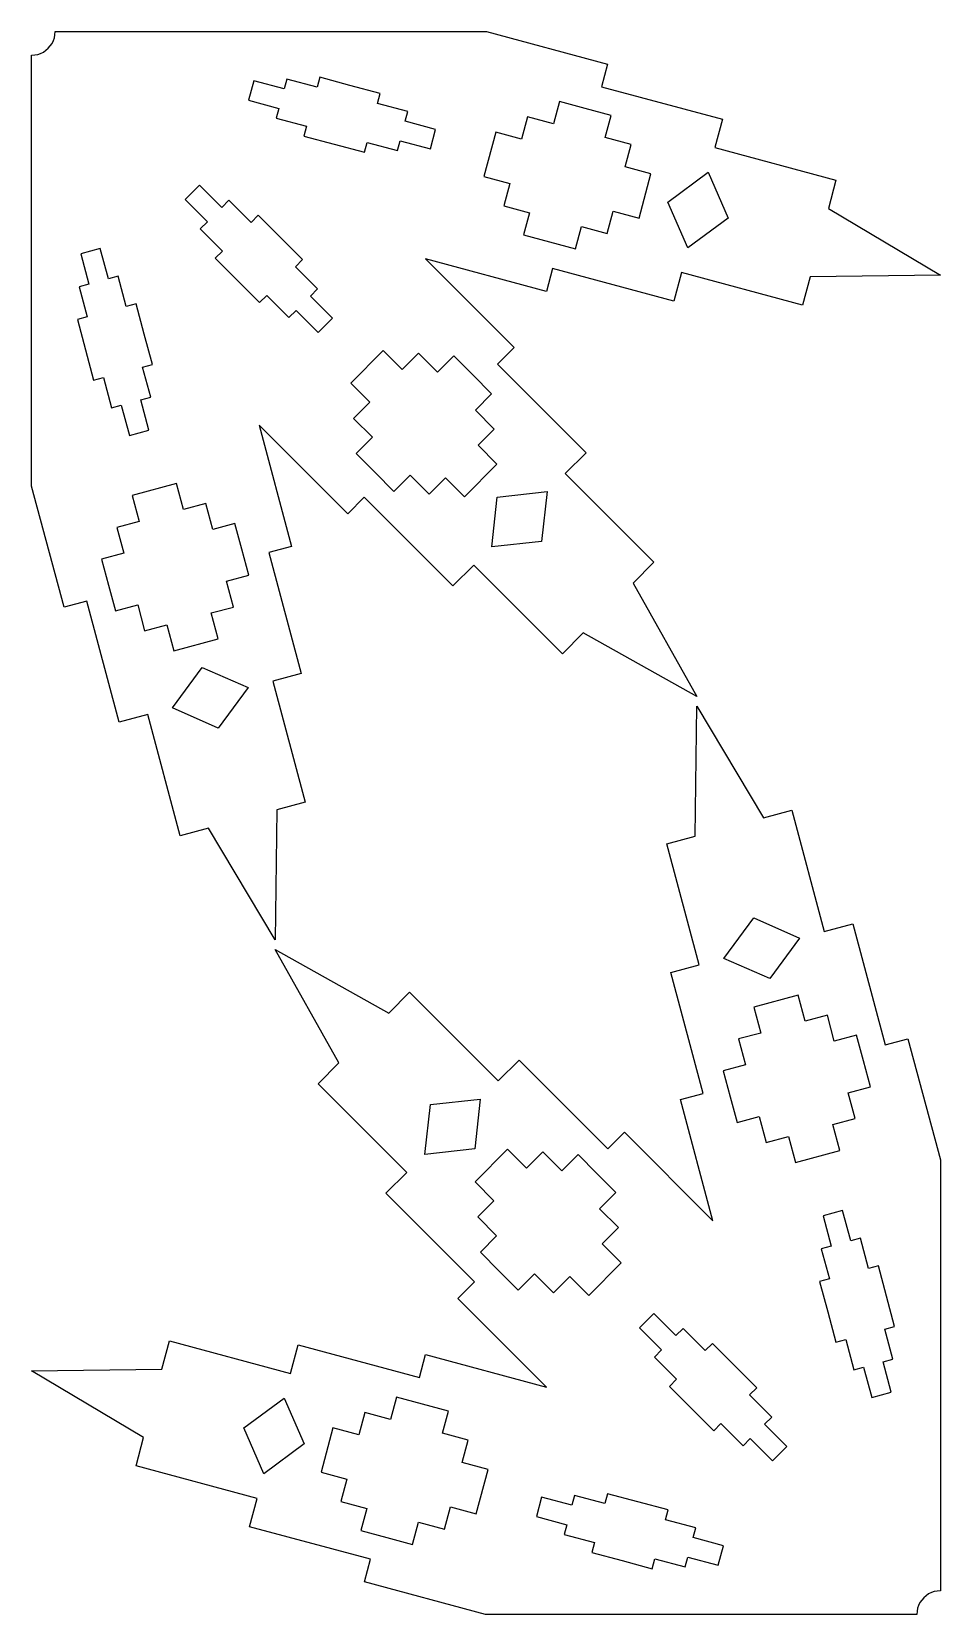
# Model space of a CAD drawing. Header units: metres. Extents: x 10 to 1169, y -2030 to -10.
import ezdxf

# ---------------------------------------------------------------- set-up
doc = ezdxf.new("R2010")
doc.units = ezdxf.units.M

msp = doc.modelspace()

# ---------------------------------------------------------------- linework, layer by layer
at = {"layer": 'CONTOUR'}
for points in [[(590, -10), (744.49, -51.4), (736.72, -80.4), (891.21, -121.79), (881.5, -158.04), (1035.99, -199.44), (1026.28, -235.69), (1169.11, -320.58), (1002.96, -322.69), (993.25, -358.94), (838.76, -317.54), (829.05, -353.79), (674.56, -312.4), (666.79, -341.4), (512.29, -300), (625.39, -413.1), (604.16, -434.32), (717.26, -547.42), (690.72, -573.96), (803.81, -687.05), (777.28, -713.59), (858.53, -858.53), (713.59, -777.28), (687.05, -803.81), (573.96, -690.72), (547.42, -717.26), (434.32, -604.16), (413.1, -625.39), (300, -512.29), (341.4, -666.79), (312.4, -674.56), (353.79, -829.05), (317.54, -838.76), (358.94, -993.25), (322.69, -1002.96), (320.58, -1169.11), (235.69, -1026.28), (199.44, -1035.99), (158.04, -881.5), (121.79, -891.21), (80.4, -736.72), (51.4, -744.49), (10, -590), (10, -40), (13.92, -39.74), (17.76, -38.98), (21.48, -37.72), (25, -35.98), (28.26, -33.8), (31.21, -31.21), (33.8, -28.26), (35.98, -25), (37.72, -21.48), (38.98, -17.76), (39.74, -13.92), (40, -10)], [(589.11, -2029.64), (434.62, -1988.24), (442.39, -1959.24), (287.9, -1917.85), (297.61, -1881.6), (143.12, -1840.2), (152.84, -1803.95), (10, -1719.06), (176.15, -1716.95), (185.86, -1680.7), (340.35, -1722.1), (350.06, -1685.85), (504.55, -1727.24), (512.33, -1698.24), (666.82, -1739.64), (553.72, -1626.54), (574.95, -1605.31), (461.86, -1492.22), (488.39, -1465.68), (375.3, -1352.59), (401.83, -1326.05), (320.58, -1181.11), (465.52, -1262.36), (492.06, -1235.83), (605.15, -1348.92), (631.69, -1322.38), (744.79, -1435.48), (766.02, -1414.25), (879.11, -1527.34), (837.72, -1372.85), (866.72, -1365.08), (825.32, -1210.59), (861.57, -1200.88), (820.17, -1046.39), (856.42, -1036.67), (858.53, -870.53), (943.42, -1013.36), (979.67, -1003.65), (1021.07, -1158.14), (1057.32, -1148.43), (1098.72, -1302.92), (1127.72, -1295.15), (1169.11, -1449.64), (1169.11, -1999.64), (1165.2, -1999.9), (1161.35, -2000.66), (1157.63, -2001.92), (1154.11, -2003.66), (1150.85, -2005.84), (1147.9, -2008.43), (1145.31, -2011.38), (1143.13, -2014.64), (1141.39, -2018.16), (1140.13, -2021.87), (1139.37, -2025.72), (1139.11, -2029.64)]]:
    msp.add_lwpolyline(points, close=True, dxfattribs=at)
at = {"layer": 'HOLES'}
for points in [[(286.77, -97.55), (325.41, -107.9), (322.06, -120.4), (360.7, -130.75), (357.35, -143.24), (395.99, -153.6), (434.62, -163.95), (437.97, -151.46), (476.61, -161.81), (479.96, -149.31), (518.59, -159.67), (525.29, -134.68), (486.65, -124.33), (490, -111.83), (451.36, -101.48), (454.71, -88.99), (416.07, -78.63), (377.44, -68.28), (374.09, -80.78), (335.45, -70.42), (332.1, -82.92), (293.47, -72.56)], [(586.79, -194.95), (619.79, -203.79), (612.19, -232.16), (645.19, -241), (637.59, -269.36), (670.59, -278.2), (703.6, -287.05), (711.2, -258.68), (744.2, -267.53), (751.8, -239.16), (784.8, -248.01), (800, -191.28), (767, -182.44), (774.6, -154.07), (741.59, -145.23), (749.19, -116.87), (716.19, -108.02), (683.19, -99.18), (675.59, -127.54), (642.59, -118.7), (634.99, -147.07), (601.99, -138.22)], [(821.38, -227.41), (872.96, -189.46), (898.65, -248.11), (847.07, -286.06)], [(205.92, -224.21), (234.2, -252.49), (225.05, -261.64), (253.34, -289.92), (244.19, -299.07), (272.48, -327.35), (300.76, -355.64), (309.91, -346.49), (338.19, -374.77), (347.34, -365.63), (375.62, -393.91), (393.91, -375.62), (365.63, -347.34), (374.77, -338.19), (346.49, -309.91), (355.64, -300.76), (327.35, -272.48), (299.07, -244.19), (289.92, -253.34), (261.64, -225.05), (252.49, -234.2), (224.21, -205.92)], [(72.56, -293.47), (82.92, -332.1), (70.42, -335.45), (80.78, -374.09), (68.28, -377.44), (78.63, -416.07), (88.99, -454.71), (101.48, -451.36), (111.83, -490), (124.33, -486.65), (134.68, -525.29), (159.67, -518.59), (149.31, -479.96), (161.81, -476.61), (151.46, -437.97), (163.95, -434.62), (153.6, -395.99), (143.24, -357.35), (130.75, -360.7), (120.4, -322.06), (107.9, -325.41), (97.55, -286.77)], [(417.04, -458.56), (441.2, -482.72), (420.43, -503.49), (444.59, -527.65), (423.83, -548.41), (447.99, -572.57), (472.15, -596.73), (492.91, -575.96), (517.07, -600.12), (537.83, -579.36), (561.99, -603.52), (603.52, -561.99), (579.36, -537.83), (600.12, -517.07), (575.96, -492.91), (596.73, -472.15), (572.57, -447.99), (548.41, -423.83), (527.65, -444.59), (503.49, -420.43), (482.72, -441.2), (458.56, -417.04)], [(138.22, -601.99), (147.07, -634.99), (118.7, -642.59), (127.54, -675.59), (99.18, -683.19), (108.02, -716.19), (116.87, -749.19), (145.23, -741.59), (154.07, -774.6), (182.44, -767), (191.28, -800), (248.01, -784.8), (239.16, -751.8), (267.53, -744.2), (258.68, -711.2), (287.05, -703.6), (278.2, -670.59), (269.36, -637.59), (241, -645.19), (232.16, -612.19), (203.79, -619.79), (194.95, -586.79)], [(603.97, -603.97), (667.61, -596.9), (660.54, -660.54), (596.9, -667.61)], [(227.41, -821.38), (286.06, -847.07), (248.11, -898.65), (189.46, -872.96)], [(951.7, -1218.26), (893.05, -1192.57), (931, -1140.99), (989.65, -1166.68)], [(1040.89, -1437.65), (1032.05, -1404.65), (1060.41, -1397.05), (1051.57, -1364.05), (1079.93, -1356.45), (1071.09, -1323.45), (1062.24, -1290.44), (1033.88, -1298.04), (1025.04, -1265.04), (996.67, -1272.64), (987.83, -1239.64), (931.1, -1254.84), (939.95, -1287.84), (911.58, -1295.44), (920.43, -1328.44), (892.06, -1336.04), (900.91, -1369.05), (909.75, -1402.05), (938.11, -1394.45), (946.96, -1427.45), (975.32, -1419.85), (984.16, -1452.85)], [(575.14, -1435.67), (511.5, -1442.74), (518.57, -1379.1), (582.21, -1372.03)], [(762.07, -1581.08), (737.92, -1556.92), (758.68, -1536.15), (734.52, -1511.99), (755.28, -1491.23), (731.12, -1467.07), (706.96, -1442.91), (686.2, -1463.67), (662.04, -1439.52), (641.28, -1460.28), (617.12, -1436.12), (575.59, -1477.65), (599.75, -1501.81), (578.99, -1522.57), (603.15, -1546.73), (582.38, -1567.49), (606.54, -1591.65), (630.7, -1615.81), (651.47, -1595.05), (675.62, -1619.21), (696.39, -1598.44), (720.55, -1622.6)], [(1106.55, -1746.17), (1096.19, -1707.54), (1108.69, -1704.19), (1098.34, -1665.55), (1110.83, -1662.2), (1100.48, -1623.57), (1090.12, -1584.93), (1077.63, -1588.28), (1067.28, -1549.64), (1054.78, -1552.99), (1044.43, -1514.35), (1019.44, -1521.05), (1029.8, -1559.68), (1017.3, -1563.03), (1027.66, -1601.67), (1015.16, -1605.02), (1025.51, -1643.65), (1035.87, -1682.29), (1048.36, -1678.94), (1058.71, -1717.58), (1071.21, -1714.23), (1081.56, -1752.87)], [(973.2, -1815.43), (944.91, -1787.15), (954.06, -1778), (925.77, -1749.72), (934.92, -1740.57), (906.64, -1712.29), (878.35, -1684), (869.2, -1693.15), (840.92, -1664.86), (831.77, -1674.01), (803.49, -1645.73), (785.2, -1664.02), (813.48, -1692.3), (804.34, -1701.45), (832.62, -1729.73), (823.48, -1738.88), (851.76, -1767.16), (880.04, -1795.45), (889.19, -1786.3), (917.47, -1814.59), (926.62, -1805.44), (954.9, -1833.72)], [(357.73, -1812.23), (306.16, -1850.17), (280.46, -1791.53), (332.04, -1753.58)], [(592.33, -1844.69), (559.32, -1835.85), (566.92, -1807.48), (533.92, -1798.64), (541.52, -1770.28), (508.52, -1761.43), (475.52, -1752.59), (467.92, -1780.95), (434.91, -1772.11), (427.31, -1800.48), (394.31, -1791.63), (379.11, -1848.36), (412.11, -1857.2), (404.51, -1885.57), (437.52, -1894.41), (429.92, -1922.77), (462.92, -1931.62), (495.92, -1940.46), (503.52, -1912.09), (536.52, -1920.94), (544.12, -1892.57), (577.13, -1901.42)], [(892.34, -1942.09), (853.7, -1931.74), (857.05, -1919.24), (818.41, -1908.89), (821.76, -1896.4), (783.12, -1886.04), (744.49, -1875.69), (741.14, -1888.18), (702.5, -1877.83), (699.15, -1890.32), (660.52, -1879.97), (653.82, -1904.96), (692.46, -1915.31), (689.11, -1927.81), (727.75, -1938.16), (724.4, -1950.65), (763.04, -1961), (801.68, -1971.36), (805.02, -1958.86), (843.66, -1969.22), (847.01, -1956.72), (885.64, -1967.08)]]:
    msp.add_lwpolyline(points, close=True, dxfattribs=at)

doc.saveas('drawing.dxf')
